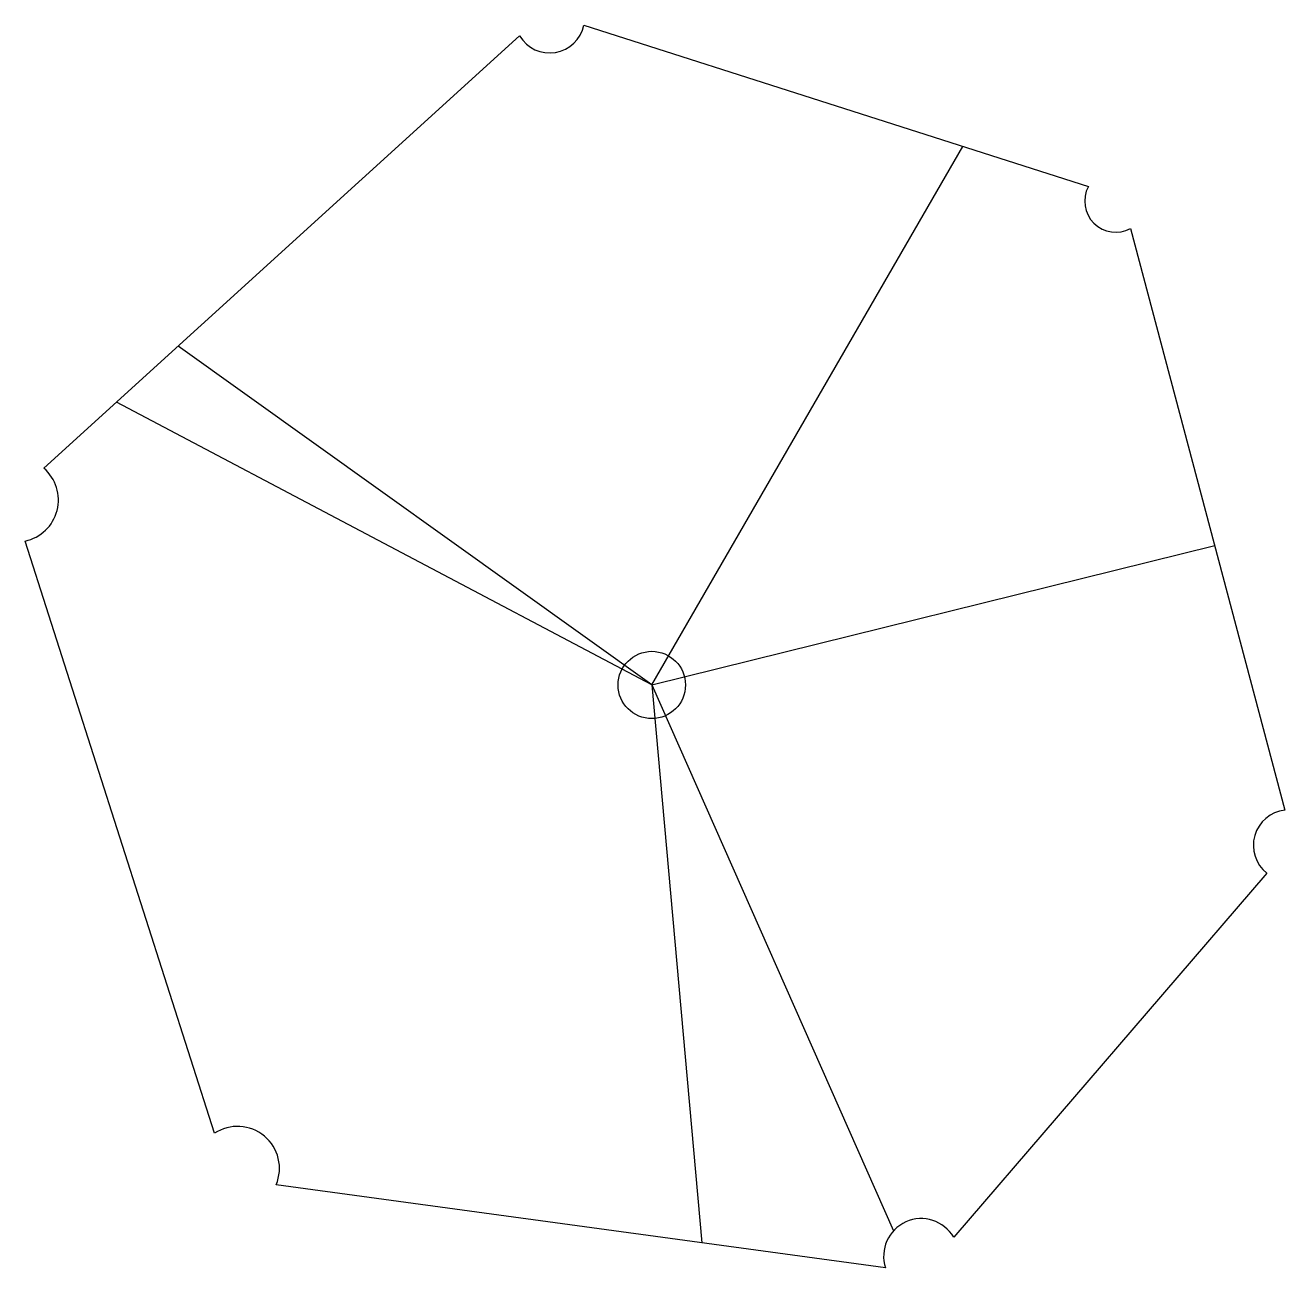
# Model space of a CAD drawing. Extents: x -0.98 to 0.99, y -0.91 to 1.03.
import ezdxf

# ---------------------------------------------------------------- set-up
doc = ezdxf.new("R2010")
doc.units = 0
doc.header["$LTSCALE"] = 0.01
doc.header["$MEASUREMENT"] = 0
doc.layers.get('0').update_dxf_attribs({"lineweight": 20})

msp = doc.modelspace()

# ---------------------------------------------------------------- linework, layer by layer
at = {"color": 0, "linetype": 'ByBlock', "lineweight": -2}
for q in [(0.4845, 0.8383), (-0.7376, 0.5273), (-0.8335, 0.4401), (0.8766, 0.2169), (0.0779, -0.8683), (0.3762, -0.8499)]:
    msp.add_line((0, 0), q, dxfattribs=at)
msp.add_lwpolyline([(-0.9465, 0.3374), (-0.2058, 1.0105, 0.682771), (-0.1058, 1.0271), (0.6798, 0.7758, 0.744925), (0.7456, 0.7107), (0.9857, -0.1949, 0.671025), (0.9578, -0.2929), (0.4701, -0.8598, 0.899289), (0.3639, -0.9073), (-0.585, -0.778, 0.742972), (-0.681, -0.6979), (-0.9758, 0.2241, 0.618723), (-0.9465, 0.3374)], format="xyb", close=True, dxfattribs=at)
msp.add_circle((0, 0), 0.0524, dxfattribs=at)

doc.saveas('drawing.dxf')
